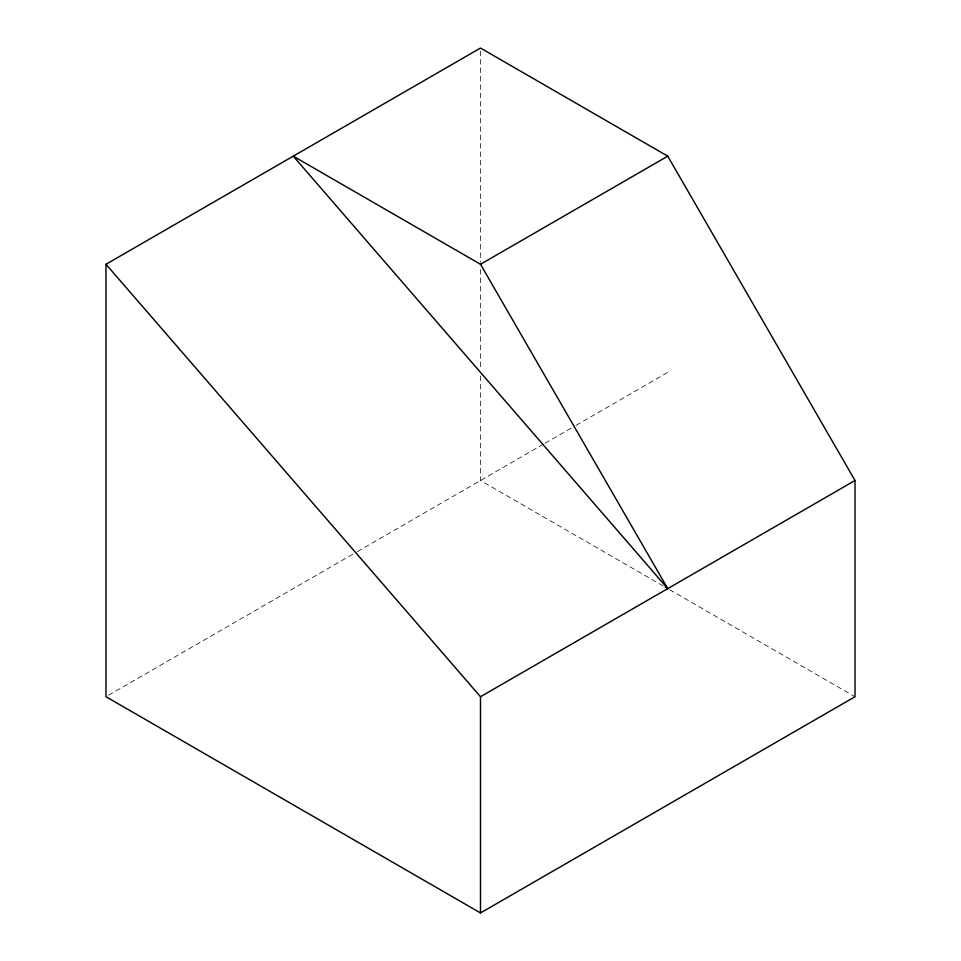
<?xml version="1.0" encoding="UTF-8"?>
<svg xmlns="http://www.w3.org/2000/svg" width="961" height="961" viewBox="0 0 961 961"><rect width="100%" height="100%" fill="white"/><g stroke="black" fill="none" stroke-linecap="round" stroke-linejoin="round"><path stroke-width="0.72" stroke-dasharray="4.8 3.6" d="M108.581 695.235L356.519 552.082M357.396 551.578L543.782 443.97M545.067 443.225L574.774 426.071M576.071 425.327L667.751 372.387M663.222 585.994L480.5 480.5L480.5 375.355M669.697 589.742L855.014 696.725M480.5 51.041L480.5 262.029M480.5 269.512L480.5 369.769"/><path stroke-width="1.44" d="M105.986 264.275L480.5 48.05L667.751 156.162L855.014 480.5L855.014 696.725L480.5 912.95L105.986 696.725L105.986 264.275L480.5 696.725L480.5 912.95M665.168 587.123L667.751 588.612L293.249 156.162L480.5 264.275L667.751 156.162M480.5 696.725L855.014 480.5M480.5 264.275L667.751 588.612"/></g></svg>
